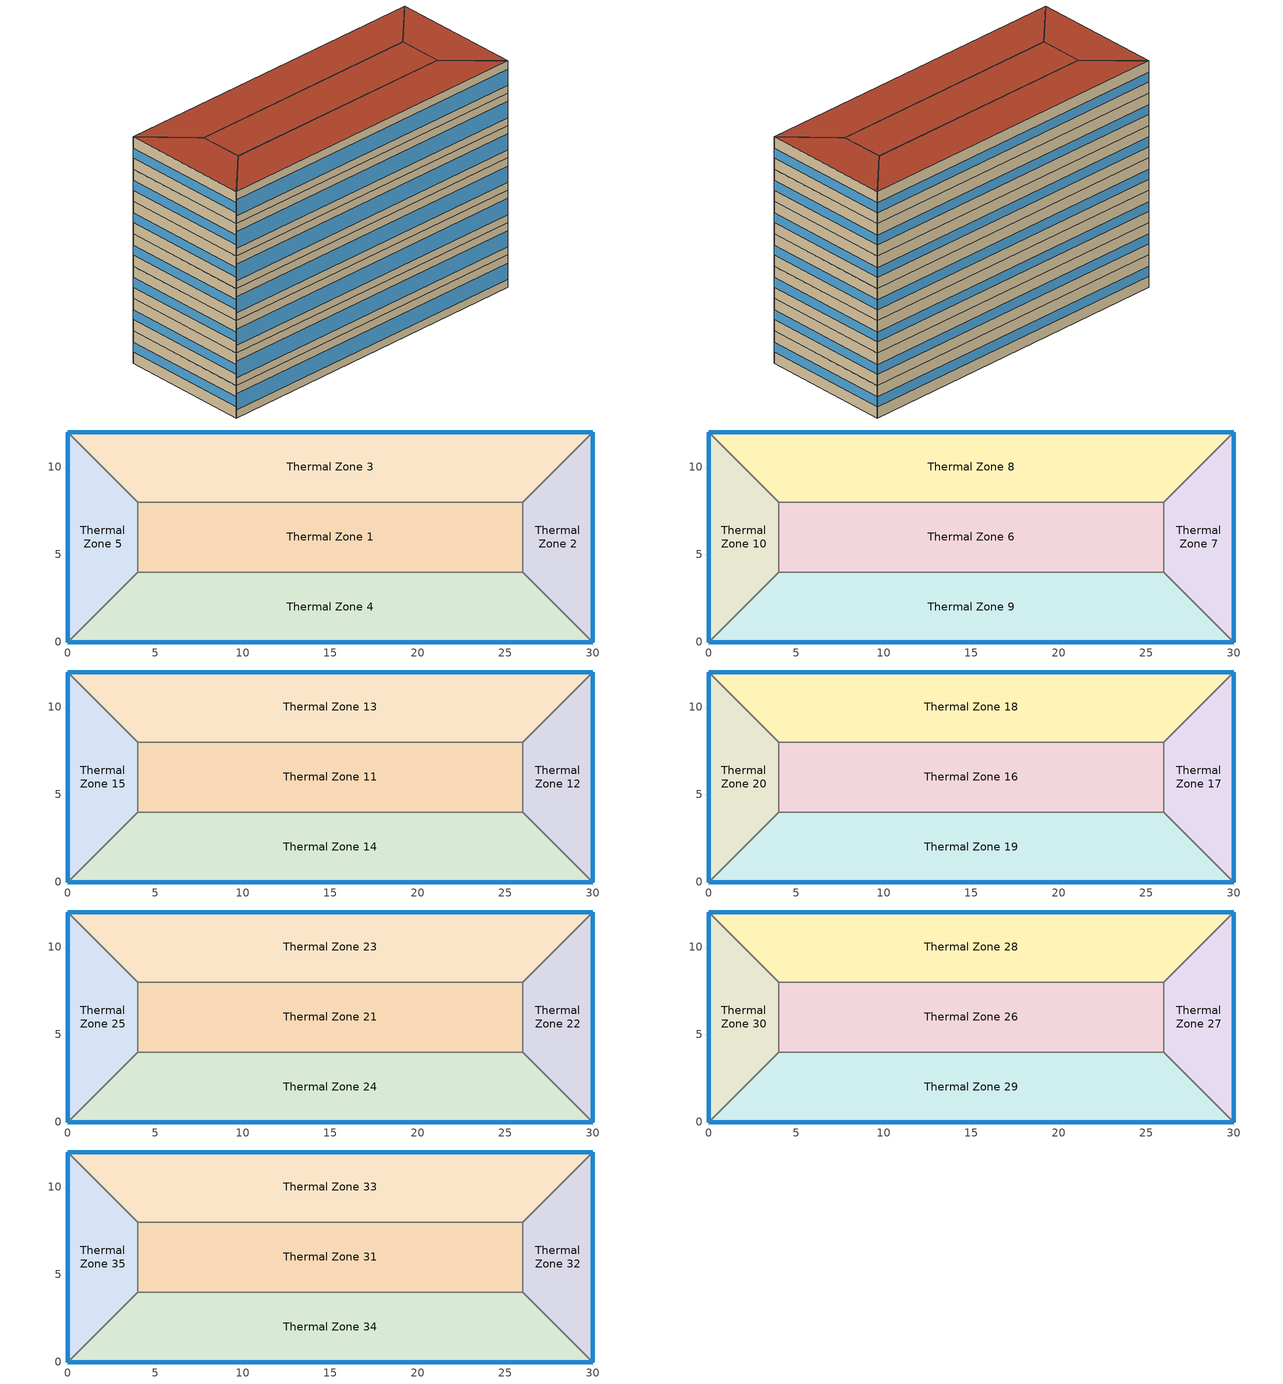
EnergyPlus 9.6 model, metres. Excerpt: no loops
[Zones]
Thermal Zone 1
 floor ground (ExtSlabCarpet): 4,4 4,8 26,8 26,4 z0
 wall to Thermal Zone 5 (Interior Wall): 4,8 4,4 z0:3
 wall to Thermal Zone 3 (Interior Wall): 26,8 4,8 z0:3
 wall to Thermal Zone 2 (Interior Wall): 26,4 26,8 z0:3
 wall to Thermal Zone 4 (Interior Wall): 4,4 26,4 z0:3
Thermal Zone 2
 floor ground (ExtSlabCarpet): 26,4 26,8 30,12 30,0 z0
 wall outside (Ext Wall): 30,0 30,12 z0:3
 wall to Thermal Zone 4 (Interior Wall): 26,4 30,0 z0:3
 wall to Thermal Zone 3 (Interior Wall): 30,12 26,8 z0:3
 window (Ext Window): 30,0.01 30,11.99 z1.05:1.95
Thermal Zone 3
 floor ground (ExtSlabCarpet): 4,8 0,12 30,12 26,8 z0
 wall outside (Ext Wall): 30,12 0,12 z0:3
 wall to Thermal Zone 5 (Interior Wall): 0,12 4,8 z0:3
 window (Ext Window): 29.99,12 0.01,12 z1.05:1.95
Thermal Zone 4
 floor ground (ExtSlabCarpet): 26,4 30,0 0,0 4,4 z0
 wall outside (Ext Wall): 0,0 30,0 z0:3
 wall to Thermal Zone 5 (Interior Wall): 4,4 0,0 z0:3
 window (Ext Window): 0.01,0 29.99,0 z0.75:2.25
Thermal Zone 5
 floor ground (ExtSlabCarpet): 0,12 4,8 4,4 0,0 z0
 wall outside (Ext Wall): 0,12 0,0 z0:3
 window (Ext Window): 0,11.99 0,0.01 z1.05:1.95
Thermal Zone 6
 floor to Thermal Zone 1 (Interior Floor): 4,4 4,8 26,8 26,4 z3
 wall to Thermal Zone 10 (Interior Wall): 4,8 4,4 z3:6
 wall to Thermal Zone 8 (Interior Wall): 26,8 4,8 z3:6
 wall to Thermal Zone 7 (Interior Wall): 26,4 26,8 z3:6
 wall to Thermal Zone 9 (Interior Wall): 4,4 26,4 z3:6
Thermal Zone 7
 floor to Thermal Zone 2 (Interior Floor): 26,4 26,8 30,12 30,0 z3
 wall outside (Ext Wall): 30,0 30,12 z3:6
 wall to Thermal Zone 9 (Interior Wall): 26,4 30,0 z3:6
 wall to Thermal Zone 8 (Interior Wall): 30,12 26,8 z3:6
 window (Ext Window): 30,0.01 30,11.99 z4.05:4.95
Thermal Zone 8
 floor to Thermal Zone 3 (Interior Floor): 4,8 0,12 30,12 26,8 z3
 wall outside (Ext Wall): 30,12 0,12 z3:6
 wall to Thermal Zone 10 (Interior Wall): 0,12 4,8 z3:6
 window (Ext Window): 29.99,12 0.01,12 z4.05:4.95
Thermal Zone 9
 floor to Thermal Zone 4 (Interior Floor): 26,4 30,0 0,0 4,4 z3
 wall outside (Ext Wall): 0,0 30,0 z3:6
 wall to Thermal Zone 10 (Interior Wall): 4,4 0,0 z3:6
 window (Ext Window): 0.01,0 29.99,0 z3.75:5.25
Thermal Zone 10
 floor to Thermal Zone 5 (Interior Floor): 0,12 4,8 4,4 0,0 z3
 wall outside (Ext Wall): 0,12 0,0 z3:6
 window (Ext Window): 0,11.99 0,0.01 z4.05:4.95
Thermal Zone 11
 floor to Thermal Zone 6 (Interior Floor): 4,4 4,8 26,8 26,4 z6
 wall to Thermal Zone 15 (Interior Wall): 4,8 4,4 z6:9
 wall to Thermal Zone 13 (Interior Wall): 26,8 4,8 z6:9
 wall to Thermal Zone 12 (Interior Wall): 26,4 26,8 z6:9
 wall to Thermal Zone 14 (Interior Wall): 4,4 26,4 z6:9
Thermal Zone 12
 floor to Thermal Zone 7 (Interior Floor): 26,4 26,8 30,12 30,0 z6
 wall outside (Ext Wall): 30,0 30,12 z6:9
 wall to Thermal Zone 14 (Interior Wall): 26,4 30,0 z6:9
 wall to Thermal Zone 13 (Interior Wall): 30,12 26,8 z6:9
 window (Ext Window): 30,0.01 30,11.99 z7.05:7.95
Thermal Zone 13
 floor to Thermal Zone 8 (Interior Floor): 4,8 0,12 30,12 26,8 z6
 wall outside (Ext Wall): 30,12 0,12 z6:9
 wall to Thermal Zone 15 (Interior Wall): 0,12 4,8 z6:9
 window (Ext Window): 29.99,12 0.01,12 z7.05:7.95
Thermal Zone 14
 floor to Thermal Zone 9 (Interior Floor): 26,4 30,0 0,0 4,4 z6
 wall outside (Ext Wall): 0,0 30,0 z6:9
 wall to Thermal Zone 15 (Interior Wall): 4,4 0,0 z6:9
 window (Ext Window): 0.01,0 29.99,0 z6.75:8.25
Thermal Zone 15
 floor to Thermal Zone 10 (Interior Floor): 0,12 4,8 4,4 0,0 z6
 wall outside (Ext Wall): 0,12 0,0 z6:9
 window (Ext Window): 0,11.99 0,0.01 z7.05:7.95
Thermal Zone 16
 floor to Thermal Zone 11 (Interior Floor): 4,4 4,8 26,8 26,4 z9
 wall to Thermal Zone 20 (Interior Wall): 4,8 4,4 z9:12
 wall to Thermal Zone 18 (Interior Wall): 26,8 4,8 z9:12
 wall to Thermal Zone 17 (Interior Wall): 26,4 26,8 z9:12
 wall to Thermal Zone 19 (Interior Wall): 4,4 26,4 z9:12
Thermal Zone 17
 floor to Thermal Zone 12 (Interior Floor): 26,4 26,8 30,12 30,0 z9
 wall outside (Ext Wall): 30,0 30,12 z9:12
 wall to Thermal Zone 19 (Interior Wall): 26,4 30,0 z9:12
 wall to Thermal Zone 18 (Interior Wall): 30,12 26,8 z9:12
 window (Ext Window): 30,0.01 30,11.99 z10.05:10.95
Thermal Zone 18
 floor to Thermal Zone 13 (Interior Floor): 4,8 0,12 30,12 26,8 z9
 wall outside (Ext Wall): 30,12 0,12 z9:12
 wall to Thermal Zone 20 (Interior Wall): 0,12 4,8 z9:12
 window (Ext Window): 29.99,12 0.01,12 z10.05:10.95
Thermal Zone 19
 floor to Thermal Zone 14 (Interior Floor): 26,4 30,0 0,0 4,4 z9
 wall outside (Ext Wall): 0,0 30,0 z9:12
 wall to Thermal Zone 20 (Interior Wall): 4,4 0,0 z9:12
 window (Ext Window): 0.01,0 29.99,0 z9.75:11.25
Thermal Zone 20
 floor to Thermal Zone 15 (Interior Floor): 0,12 4,8 4,4 0,0 z9
 wall outside (Ext Wall): 0,12 0,0 z9:12
 window (Ext Window): 0,11.99 0,0.01 z10.05:10.95
Thermal Zone 21
 floor to Thermal Zone 16 (Interior Floor): 4,4 4,8 26,8 26,4 z12
 wall to Thermal Zone 25 (Interior Wall): 4,8 4,4 z12:15
 wall to Thermal Zone 23 (Interior Wall): 26,8 4,8 z12:15
 wall to Thermal Zone 22 (Interior Wall): 26,4 26,8 z12:15
 wall to Thermal Zone 24 (Interior Wall): 4,4 26,4 z12:15
Thermal Zone 22
 floor to Thermal Zone 17 (Interior Floor): 26,4 26,8 30,12 30,0 z12
 wall outside (Ext Wall): 30,0 30,12 z12:15
 wall to Thermal Zone 24 (Interior Wall): 26,4 30,0 z12:15
 wall to Thermal Zone 23 (Interior Wall): 30,12 26,8 z12:15
 window (Ext Window): 30,0.01 30,11.99 z13.05:13.95
Thermal Zone 23
 floor to Thermal Zone 18 (Interior Floor): 4,8 0,12 30,12 26,8 z12
 wall outside (Ext Wall): 30,12 0,12 z12:15
 wall to Thermal Zone 25 (Interior Wall): 0,12 4,8 z12:15
 window (Ext Window): 29.99,12 0.01,12 z13.05:13.95
Thermal Zone 24
 floor to Thermal Zone 19 (Interior Floor): 26,4 30,0 0,0 4,4 z12
 wall outside (Ext Wall): 0,0 30,0 z12:15
 wall to Thermal Zone 25 (Interior Wall): 4,4 0,0 z12:15
 window (Ext Window): 0.01,0 29.99,0 z12.75:14.25
Thermal Zone 25
 floor to Thermal Zone 20 (Interior Floor): 0,12 4,8 4,4 0,0 z12
 wall outside (Ext Wall): 0,12 0,0 z12:15
 window (Ext Window): 0,11.99 0,0.01 z13.05:13.95
Thermal Zone 26
 floor to Thermal Zone 21 (Interior Floor): 4,4 4,8 26,8 26,4 z15
 wall to Thermal Zone 30 (Interior Wall): 4,8 4,4 z15:18
 wall to Thermal Zone 28 (Interior Wall): 26,8 4,8 z15:18
 wall to Thermal Zone 27 (Interior Wall): 26,4 26,8 z15:18
 wall to Thermal Zone 29 (Interior Wall): 4,4 26,4 z15:18
Thermal Zone 27
 floor to Thermal Zone 22 (Interior Floor): 26,4 26,8 30,12 30,0 z15
 wall outside (Ext Wall): 30,0 30,12 z15:18
 wall to Thermal Zone 29 (Interior Wall): 26,4 30,0 z15:18
 wall to Thermal Zone 28 (Interior Wall): 30,12 26,8 z15:18
 window (Ext Window): 30,0.01 30,11.99 z16.05:16.95
Thermal Zone 28
 floor to Thermal Zone 23 (Interior Floor): 4,8 0,12 30,12 26,8 z15
 wall outside (Ext Wall): 30,12 0,12 z15:18
 wall to Thermal Zone 30 (Interior Wall): 0,12 4,8 z15:18
 window (Ext Window): 29.99,12 0.01,12 z16.05:16.95
Thermal Zone 29
 floor to Thermal Zone 24 (Interior Floor): 26,4 30,0 0,0 4,4 z15
 wall outside (Ext Wall): 0,0 30,0 z15:18
 wall to Thermal Zone 30 (Interior Wall): 4,4 0,0 z15:18
 window (Ext Window): 0.01,0 29.99,0 z15.75:17.25
Thermal Zone 30
 floor to Thermal Zone 25 (Interior Floor): 0,12 4,8 4,4 0,0 z15
 wall outside (Ext Wall): 0,12 0,0 z15:18
 window (Ext Window): 0,11.99 0,0.01 z16.05:16.95
Thermal Zone 31
 floor to Thermal Zone 26 (Interior Floor): 4,4 4,8 26,8 26,4 z18
 wall to Thermal Zone 35 (Interior Wall): 4,8 4,4 z18:21
 wall to Thermal Zone 33 (Interior Wall): 26,8 4,8 z18:21
 wall to Thermal Zone 32 (Interior Wall): 26,4 26,8 z18:21
 wall to Thermal Zone 34 (Interior Wall): 4,4 26,4 z18:21
 roof outside (Ext Roof): 26,4 26,8 4,8 4,4 z21
Thermal Zone 32
 floor to Thermal Zone 27 (Interior Floor): 26,4 26,8 30,12 30,0 z18
 wall outside (Ext Wall): 30,0 30,12 z18:21
 wall to Thermal Zone 34 (Interior Wall): 26,4 30,0 z18:21
 wall to Thermal Zone 33 (Interior Wall): 30,12 26,8 z18:21
 window (Ext Window): 30,0.01 30,11.99 z19.05:19.95
 roof outside (Ext Roof): 30,0 30,12 26,8 26,4 z21
Thermal Zone 33
 floor to Thermal Zone 28 (Interior Floor): 4,8 0,12 30,12 26,8 z18
 wall outside (Ext Wall): 30,12 0,12 z18:21
 wall to Thermal Zone 35 (Interior Wall): 0,12 4,8 z18:21
 window (Ext Window): 29.99,12 0.01,12 z19.05:19.95
 roof outside (Ext Roof): 26,8 30,12 0,12 4,8 z21
Thermal Zone 34
 floor to Thermal Zone 29 (Interior Floor): 26,4 30,0 0,0 4,4 z18
 wall outside (Ext Wall): 0,0 30,0 z18:21
 wall to Thermal Zone 35 (Interior Wall): 4,4 0,0 z18:21
 window (Ext Window): 0.01,0 29.99,0 z18.75:20.25
 roof outside (Ext Roof): 4,4 0,0 30,0 26,4 z21
Thermal Zone 35
 floor to Thermal Zone 30 (Interior Floor): 0,12 4,8 4,4 0,0 z18
 wall outside (Ext Wall): 0,12 0,0 z18:21
 window (Ext Window): 0,11.99 0,0.01 z19.05:19.95
 roof outside (Ext Roof): 0,0 4,4 4,8 0,12 z21
[Building]
Building 1: North Axis {deg}=-0
[Site:Location]
Washington Dc Dulles IntL Ar: Latitude {deg}=38.98; Longitude {deg}=-77.47; Time Zone {hr}=-5; Elevation {m}=82
[SizingPeriod:DesignDay] Day of Month=21; Dry-Bulb Temperature Range Modifier Type=DefaultMultipliers; Barometric Pressure {Pa}=86790; Rain Indicator=No; Snow Indicator=No; Daylight Saving Time Indicator=No; Begin Environment Reset Mode=FullResetAtBeginEnvironment
Name | Month | Day Type | Maximum Dry-Bulb Temperature {C} | Daily Dry-Bulb Temperature Range {deltaC} | Humidity Condition Type | Wetbulb or DewPoint at Maximum Dry-Bulb {C} | Wind Speed {m/s} | Wind Direction {deg} | Solar Model Indicator | ASHRAE Clear Sky Optical Depth for Beam Irradiance (taub) | ASHRAE Clear Sky Optical Depth for Diffuse Irradiance (taud) | Enthalpy at Maximum Dry-Bulb {J/kg} | Sky Clearness
SALT-LAKE-CITY-IAP Ann Clg .4% Condns DB=>MWB | 7 | SummerDesignDay | 36.5 | 14.4 | Wetbulb | 17.1 | 5 | 340 | ASHRAETau | 0.339 | 2.366
SALT-LAKE-CITY-IAP Ann Clg .4% Condns DP=>MDB | 7 | SummerDesignDay | 22.5 | 14.4 | Dewpoint | 15.6 | 5 | 340 | ASHRAETau | 0.339 | 2.366
SALT-LAKE-CITY-IAP Ann Clg .4% Condns Enth=>MDB | 7 | SummerDesignDay | 30.8 | 14.4 | Enthalpy |  | 5 | 340 | ASHRAETau | 0.339 | 2.366 | 59300
SALT-LAKE-CITY-IAP Ann Clg .4% Condns WB=>MDB | 7 | SummerDesignDay | 31.2 | 14.4 | Wetbulb | 19 | 5 | 340 | ASHRAETau | 0.339 | 2.366
SALT-LAKE-CITY-IAP Ann Htg 99.6% Condns DB | 1 | WinterDesignDay | -12.4 | 0 | Wetbulb | -12.4 | 2.6 | 140 | ASHRAEClearSky |  |  |  | 0
SALT-LAKE-CITY-IAP Ann Htg Wind 99.6% Condns WS=>MCDB | 1 | WinterDesignDay | 6.8 | 0 | Wetbulb | 6.8 | 12.4 | 140 | ASHRAEClearSky |  |  |  | 0
SALT-LAKE-CITY-IAP Ann Hum_n 99.6% Condns DP=>MCDB | 1 | WinterDesignDay | -10.7 | 0 | Dewpoint | -16.2 | 2.6 | 140 | ASHRAEClearSky |  |  |  | 0
[Material] Thermal Absorptance=0.9
Name | Roughness | Thickness m | Conductivity W/m-K | Density kg/m3 | Specific Heat J/kg-K | Solar Absorptance | Visible Absorptance
wall gypsum | MediumSmooth | 0.2 | 0.16 | 800 | 1090 | 0.4 | 0.4
roof concrete | MediumRough | 0.25 | 0.5 | 2243 | 837 | 0.65 | 0.65
Wall Insulation [44]; Roof Insulation [44] | MediumRough | 0.1104 | 0.0432 | 91 | 837 | 0.5 | 0.5
F16 Acoustic tile | MediumSmooth | 0.0191 | 0.06 | 368 | 590 | 0.3 | 0.3
M11 100mm lightweight concrete | MediumRough | 0.1016 | 0.53 | 1280 | 840 | 0.5 | 0.5
MAT-CC05 4 HW CONCRETE | Rough | 0.1016 | 1.311 | 2240 | 836.8 | 0.85 | 0.85
G01a 19mm gypsum board | MediumSmooth | 0.019 | 0.16 | 800 | 1090 | 0.4 | 0.4
[Material:AirGap]
Name | Thermal Resistance m2-K/W
F04 Wall air space resistance | 0.15
F05 Ceiling air space resistance | 0.18
[Material:NoMass]
CP02 CARPET PAD: Roughness=Smooth; Thermal Resistance m2-K/W=0.1; Thermal Absorptance=0.9; Solar Absorptance=0.8; Visible Absorptance=0.8
[WindowMaterial:SimpleGlazingSystem]
Window Material Simple Glazing System: U-Factor W/m2-K=1.8; Solar Heat Gain Coefficient=0.35
[Construction]
Ext Roof: roof concrete, Roof Insulation [44]
Ext Wall: wall gypsum, Wall Insulation [44]
Ext Window: Window Material Simple Glazing System
ExtSlabCarpet: MAT-CC05 4 HW CONCRETE, CP02 CARPET PAD
Interior Floor: F16 Acoustic tile, F05 Ceiling air space resistance, M11 100mm lightweight concrete
Interior Wall: G01a 19mm gypsum board, F04 Wall air space resistance, G01a 19mm gypsum board
[Zone]
Thermal Zone 1; Thermal Zone 2; Thermal Zone 3; Thermal Zone 4; Thermal Zone 5: 0, 0, 0, 0, , 1, , , , , , Yes
Thermal Zone 6; Thermal Zone 7; Thermal Zone 8; Thermal Zone 9; Thermal Zone 10: 0, 0, 0, 3, , 1, , , , , , Yes
Thermal Zone 11; Thermal Zone 12; Thermal Zone 13; Thermal Zone 14; Thermal Zone 15: 0, 0, 0, 6, , 1, , , , , , Yes
Thermal Zone 16; Thermal Zone 17; Thermal Zone 18; Thermal Zone 19; Thermal Zone 20: 0, 0, 0, 9, , 1, , , , , , Yes
Thermal Zone 21; Thermal Zone 22; Thermal Zone 23; Thermal Zone 24; Thermal Zone 25: 0, 0, 0, 12, , 1, , , , , , Yes
Thermal Zone 26; Thermal Zone 27; Thermal Zone 28; Thermal Zone 29; Thermal Zone 30: 0, 0, 0, 15, , 1, , , , , , Yes
Thermal Zone 31; Thermal Zone 32; Thermal Zone 33; Thermal Zone 34; Thermal Zone 35: 0, 0, 0, 18, , 1, , , , , , Yes
[AvailabilityManager:Scheduled] Schedule=Always On Discrete
Packaged Rooftop Air Conditioner 1 Availability Manager; Air Loop HVAC Outdoor Air System 1 Availability Manager
[Schedule:Constant]
Always On Discrete: Hourly Value=1
